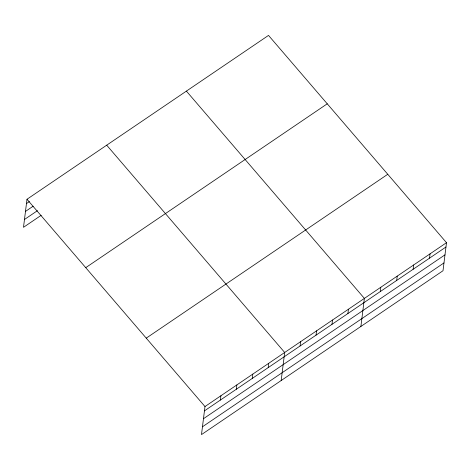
<?xml version="1.0" encoding="UTF-8"?>
<svg xmlns="http://www.w3.org/2000/svg" width="470" height="470" viewBox="0 0 470 470"><rect width="100%" height="100%" fill="white"/><g stroke="black" fill="none" stroke-linecap="round" stroke-linejoin="round"><path stroke-width="0.7" d="M26.996 199.257L204.985 406.55L201.489 434.597L443.004 270.743L446.5 242.69L268.511 35.403L26.996 199.257L23.5 227.31L41.213 215.295M220.383 400.058L220.924 395.734M236.328 389.242L236.862 384.918M252.267 378.432L252.801 374.102M268.205 367.616L268.746 363.292M281.189 380.524L284.685 352.477L106.696 145.183M300.083 345.985L300.624 341.661M316.028 335.169L316.563 330.845M331.967 324.359L332.507 320.029M347.906 313.543L348.446 309.219M360.889 326.45L364.385 298.403L186.396 91.11M380.271 291.582L380.806 287.258M396.692 280.443L397.232 276.119M413.112 269.298L413.653 264.974M429.539 258.159L430.079 253.835M26.455 203.581L29.404 201.583M25.48 211.412L33.153 206.207M24.475 219.478L37.465 210.666M85.728 267.665L327.249 103.805M146.246 338.142L387.762 174.282M204.985 406.55L446.5 242.69M204.444 410.874L445.96 247.014M203.469 418.705L444.984 254.846M202.464 426.772L443.98 262.912"/></g></svg>
